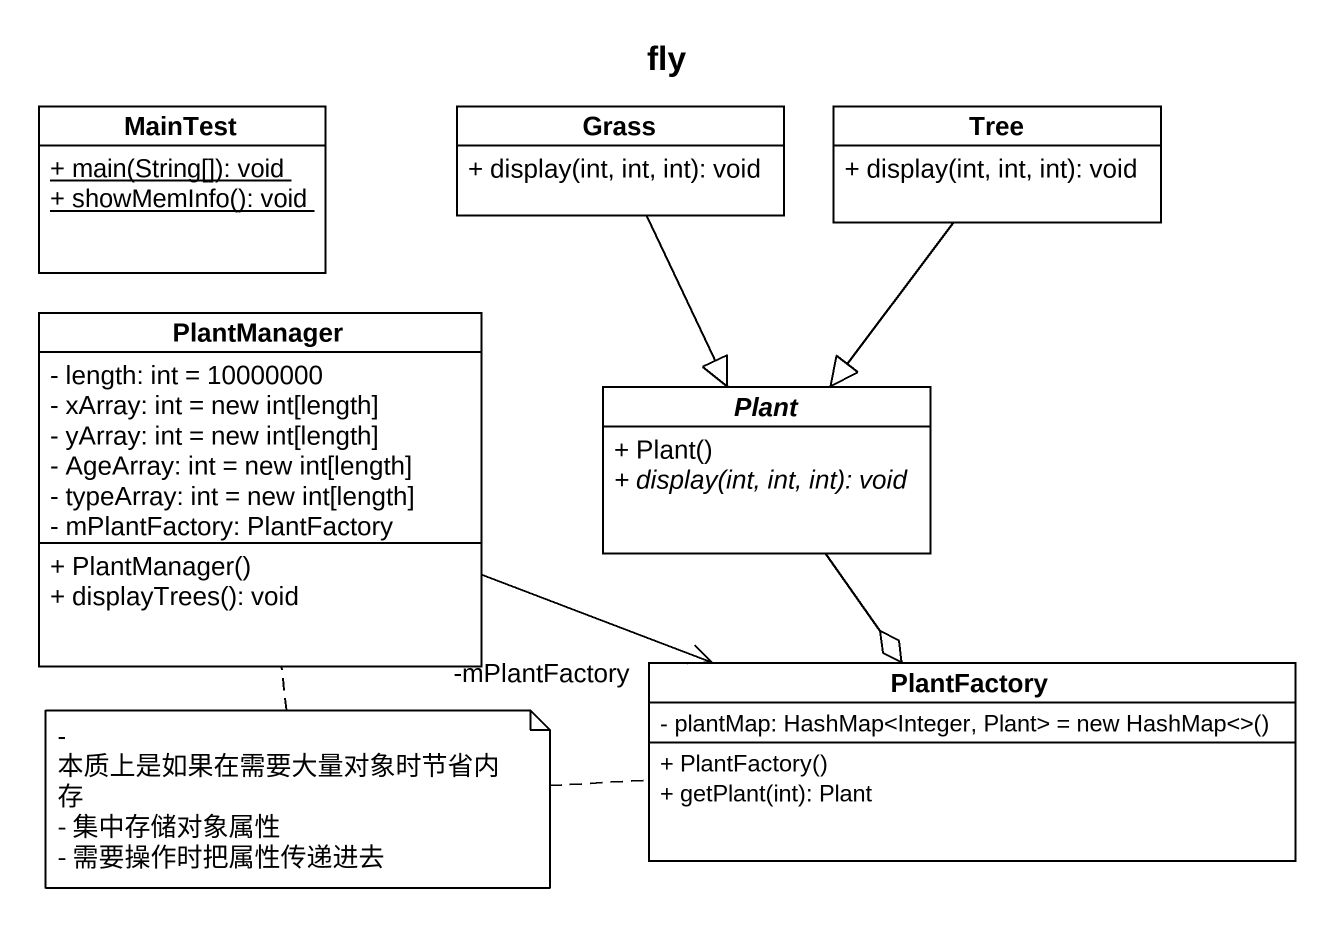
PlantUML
@startuml
title fly
hide circle
hide empty members
skinparam classAttributeIconSize 0
class MainTest {
  {static} + main(String[]): void
  {static} + showMemInfo(): void
}
class Grass {
  + display(int, int, int): void
}
class Tree {
  + display(int, int, int): void
}
class PlantManager {
  - length: int = 10000000
  - xArray: int = new int[length]
  - yArray: int = new int[length]
  - AgeArray: int = new int[length]
  - typeArray: int = new int[length]
  - mPlantFactory: PlantFactory
  + PlantManager()
  + displayTrees(): void
}
abstract class Plant {
  + Plant()
  {abstract} + display(int, int, int): void
}
class PlantFactory {
  {field} - plantMap: HashMap<Integer, Plant> = new HashMap<>()
  + PlantFactory()
  + getPlant(int): Plant
}
Grass --|> Plant
Tree --|> Plant
PlantManager -right-> "-mPlantFactory" PlantFactory
Plant --o PlantFactory
note as N1
  - 本质上是如果在需要大量对象时节省内存
  - 集中存储对象属性
  - 需要操作时把属性传递进去
end note
N1 .. PlantFactory
N1 .. PlantManager
@enduml
